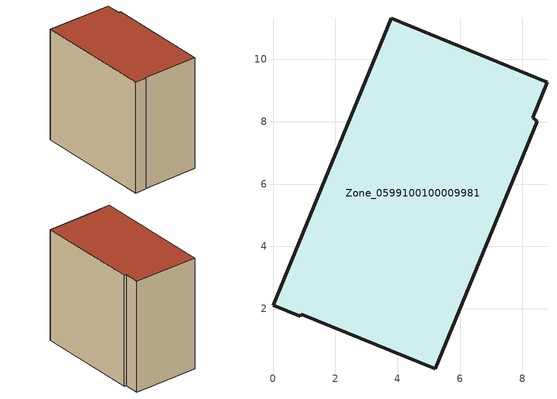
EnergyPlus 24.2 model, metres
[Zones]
Zone_0599100100009981
 floor ground (C_G): 0.87,1.76 0,2.11 3.79,11.31 8.79,9.26 8.33,8.12 8.47,8.02 5.21,0.08 0.9,1.83 z0
 wall outside (C_F): 0,2.11 0.87,1.76 0.9,1.83 5.21,0.08 8.47,8.02 8.33,8.12 8.79,9.26 3.79,11.31 0,2.11 z0:9.3
 roof outside (C_R): 8.79,9.26 3.79,11.31 0,2.11 0.87,1.76 0.9,1.83 5.21,0.08 8.47,8.02 8.33,8.12 z9.3
[BUILDING]
Pand.0599100100009981: North Axis=0; Terrain=City; Loads Convergence Tolerance Value=0.04; Temperature Convergence Tolerance Value=0.4; Solar Distribution=FullExterior; Maximum Number of Warmup Days=25; Minimum Number of Warmup Days=1
[Site:Location]
Rotterdam.The.Hague.AP_ZH_NLD Design_Conditions: Latitude=51.96; Longitude=4.45; Time Zone=1; Elevation=-4.5
[SITE:GROUNDTEMPERATURE:BUILDINGSURFACE]
18, 18, 18, 18, 18, 18, 18, 18, 18, 18, 18, 18
[MATERIAL] Thermal Absorptance=0.9; Solar Absorptance=0.7; Visible Absorptance=0.7
Name | Roughness | Thickness | Conductivity | Density | Specific Heat
G.TI.2015-2018 | MediumSmooth | 0.15 | 0.0428571 | 540 | 1210
F.TI.2015-2018 | Rough | 0.3 | 0.0666667 | 1920 | 840
R.TI.2015-2018 | MediumRough | 0.2 | 0.0333333 | 1500 | 1000
[CONSTRUCTION]
C_G: G.TI.2015-2018
C_F: F.TI.2015-2018
C_R: R.TI.2015-2018
[ZONE]
Zone_0599100100009981: Type=1; Multiplier=1; Ceiling Height=Autocalculate; Volume=Autocalculate; Floor Area=autocalculate; Part of Total Floor Area=Yes
[ZONEINFILTRATION:DESIGNFLOWRATE]
Infil_Zone_0599100100009981: Zone or ZoneList or Space or SpaceList=Zone_0599100100009981; Schedule=AlwaysOn; Design Flow Rate Calculation Method=Flow/Area; Flow Rate per Floor Area=0.0015; Constant Term Coefficient=1; Temperature Term Coefficient=0; Velocity Term Coefficient=0; Velocity Squared Term Coefficient=0
[HVACTEMPLATE:ZONE:IDEALLOADSAIRSYSTEM]
Zone_0599100100009981: Maximum Heating Supply Air Temperature=50; Minimum Cooling Supply Air Temperature=13; Maximum Heating Supply Air Humidity Ratio=0.0156; Minimum Cooling Supply Air Humidity Ratio=0.0077; Heating Limit=NoLimit; Cooling Limit=NoLimit; Dehumidification Control Type=ConstantSensibleHeatRatio; Cooling Sensible Heat Ratio=0.7; Dehumidification Setpoint=60; Humidification Control Type=None; Humidification Setpoint=30; Outdoor Air Method=None; Outdoor Air Flow Rate per Person=0.00944; Outdoor Air Flow Rate per Zone Floor Area=0; Outdoor Air Flow Rate per Zone=0; Demand Controlled Ventilation Type=None; Outdoor Air Economizer Type=NoEconomizer; Heat Recovery Type=None; Sensible Heat Recovery Effectiveness=0.7; Latent Heat Recovery Effectiveness=0.65
[ZONECONTROL:THERMOSTAT]
ThermostatControl_Zone_0599100100009981: Zone or ZoneList=Zone_0599100100009981; Control Type Schedule=DualSetpointControlType; Control 1=Thermostat_Zone_0599100100009981; Temperature Difference Between Cutout And Setpoint=0
[THERMOSTATSETPOINT:DUALSETPOINT]
Thermostat_Zone_0599100100009981: Heating Setpoint Temperature Schedule=HeatingSetpoint_Zone_0599100100009981; Cooling Setpoint Temperature Schedule=CoolingSetpoint_Zone_0599100100009981
[SCHEDULE:COMPACT]
HeatingSetpoint_Zone_0599100100009981: Through: 12/31, For: AllDays, Until: 24:00, 21
CoolingSetpoint_Zone_0599100100009981: Through: 12/31, For: AllDays, Until: 24:00, 24
DualSetpointControlType: Through: 12/31, For: AllDays, Until: 24:00, 4
AlwaysOn: Through: 12/31, For: AllDays, Until: 24:00, 1
